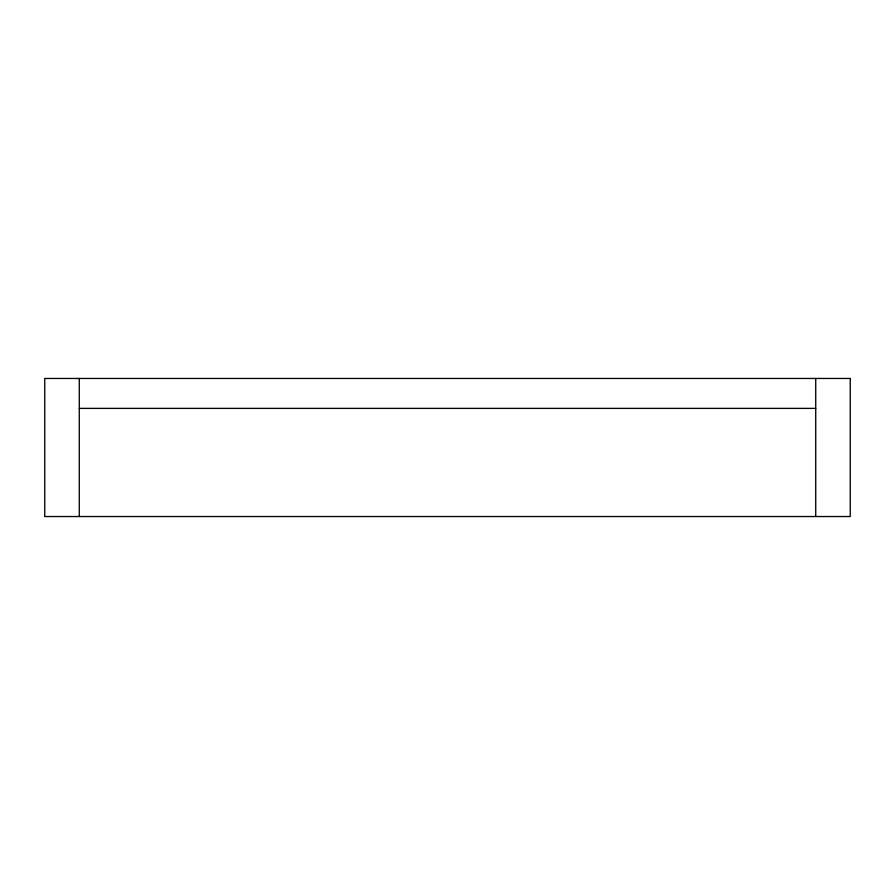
<?xml version="1.0" encoding="UTF-8"?>
<svg xmlns="http://www.w3.org/2000/svg" width="895" height="895" viewBox="0 0 895 895"><rect width="100%" height="100%" fill="white"/><g stroke="black" fill="none" stroke-linecap="round" stroke-linejoin="round"><path stroke-width="1.34" d="M79.275 408.377L815.725 408.377M815.725 378.462L815.725 516.538M79.275 378.462L79.275 516.538M850.25 378.462L44.75 378.462L44.75 516.538L850.25 516.538L850.25 378.462"/></g></svg>
